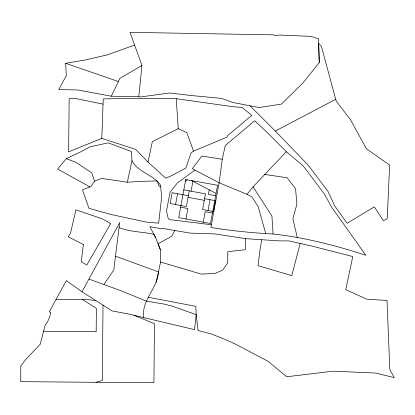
<?xml version="1.0" encoding="UTF-8"?>
<svg xmlns="http://www.w3.org/2000/svg" width="415" height="415" viewBox="0 0 415 415"><rect width="100%" height="100%" fill="white"/><g stroke="black" fill="none" stroke-linecap="round" stroke-linejoin="round"><path stroke-width="0.62" d="M143.772 317.542C141.11 300.351 157.622 288.503 158.457 271.913L115.463 256.185L119.707 222.632L81.983 291.787L112.154 310.934L128.692 314.015L194.531 329.635L196.186 314.669L195.849 306.353L148.492 297.275M103.008 305.129L102.339 380.503L96.031 382.308L20.75 381.655L20.791 366.243L25.424 359.789L40.214 344.279L44.939 325.993L47.709 321.423A32.899 32.899 0 0 0 50.568 313.055L50.687 312.329L49.333 311.738L66.353 280.602L81.983 291.787M101.81 138.392L103.226 98.9L139.025 98.329L176.219 98.687L232.327 106.619L242.127 107.501L251.786 115.349L227.404 135.809L227.192 137.08L193.52 151.112L191.061 152.933L185.894 168.002L171.592 175.669L165.829 178.196L148.015 162.099L135.689 149.384L101.81 138.392L68.615 151.838L69.16 98.573L76.63 98.729L103.039 104.129M245.675 238.661L245.239 249.721L227.773 251.687L227.736 262.799L222.497 270.238L215.043 273.371L201.436 274.149L160.579 262.041L160.413 249.814L158.037 243.74L171.654 236.311L174.829 230.507L190.122 233.111L214.799 233.904L245.675 238.661L279.067 240.866L289.001 240.928L311.976 246.074L352.781 256.574L345.716 289.675L366.969 299.225L386.998 300.486L389.815 369.423L394.25 377.655L375.891 373.08L333.12 371.181L286.724 376.758L268.225 361.424L236.016 344.388L227.539 340.471L211.671 334.065L198.095 330.563L196.186 314.669L170.363 305.482L168.35 305.321L166.374 304.475L146.298 301.098L121.688 291.014L88.997 279.098M138.786 96.721L141.966 65.492L130.009 32.344L273.765 34.855L274.18 35.514L279.835 35.073L311.105 36.375L318.507 38.834L319.27 62.546L302.815 83.093L281.443 104.082L259.064 107.542L233.023 102.5L221.506 98.371L192.104 95.616L169.808 93.007L139.948 97.011L138.786 96.721L111.287 96.213L77.61 89.946L58.8 89.557L66.317 75.572L65.632 63.298L85.225 59.993L107.262 54.889L134.569 45.074M115.463 256.185L113.814 270.015L103.994 284.368M222.279 159.277L219.136 182.766L210.893 227.482C231.539 230.802 252.232 232.877 273.075 233.993C304.709 237.447 335.574 245.4 365.781 255.267L331.938 207.63L324.509 194.21L303.116 165.751L286.329 151.714L269.283 134.538L254.717 120.713L225.252 145.551L222.279 159.277L201.861 156.035L192.311 168.723L219.136 182.766L246.941 194.308L251.931 196.928L258.182 206.654L265.652 233.246M261.787 239.813L259.873 250.634L258.057 265.657L291.761 275.648L300.144 243.501M175.561 204.533L177.553 193.712M189.266 190.859L186.376 206.525L170.15 203.532L172.142 192.716L188.374 195.709M185.946 218.98L187.881 208.501L180.634 207.168M191.071 191.196L192.902 181.277M203.257 222.17L205.192 211.697L212.439 213.03M209.222 189.821L208.382 194.386L215.629 195.719M208.014 210.514L210.011 199.698M131.98 160.735C138.179 172.495 153.317 174.57 160.512 185.189L161.658 197.12L158.644 223.177L146.044 222.056L111.21 214.519L88.945 208.34L82.466 189.8L90.844 186.563L94.521 181.236L101.628 178.419L127.332 182.221L131.98 160.735L131.488 151.522L108.196 142.838L90.122 146.827L80.339 152.02L66.301 158.655L57.644 169.071L89.931 186.916M148.015 162.099L152.341 141.619L178.248 128.681L186.807 132.598L193.52 151.112M156.201 282.392L160.579 262.041M111.287 96.213L119.971 78.248L141.966 65.492M246.941 194.308L253.077 186.817L286.329 151.714M185.386 181.381L187.29 179.664M194.993 170.124L177.454 182.859L170.067 192.332L166.477 210.867L168.075 217.932L169.268 219.571L211.401 224.728M319.27 62.546L318.637 43.269L321.433 46.47L335.688 99.315L275.311 131.057L250.032 105.794M127.332 182.221L141.65 181.339L157.212 180.935L159.08 186.268L160.615 186.268M56.009 299.526L87.617 299.568L95.948 300.652M96.031 382.308L153.934 382.656L154.453 323.736L133.9 315.234M43.456 331.263L96.171 331.673L96.373 308.35L82.471 299.526M264.583 174.425L287.092 177.75L295.558 188.742L296.886 204.268L292.907 218.622L297.27 237.634M174.829 230.507L165.113 228.805L157.161 228.084L149.815 226.626L155.724 237.821L160.413 249.814M183.824 189.857L205.492 193.852L202.603 209.518L213.424 211.51L215.421 200.694L204.6 198.697M188.068 197.353L204.299 200.341M65.632 63.298L118.41 81.542M66.301 158.655L75.758 162.286L91.731 172.863L94.521 181.236M119.074 227.628C130.108 232.047 142.381 231.726 153.866 234.299L155.724 237.821M191.196 180.38L216.054 193.4M275.311 131.057L307.873 164.781L328.078 191.548L334.692 205.892L347.111 223.301L374.34 206.805L383.336 220.65L387.205 218.778L389.638 165.082L366.383 148.741L350.592 119.919L336.477 101.374L335.688 99.315M253.077 186.817L271.934 216.116L273.075 233.993M176.219 98.687L178.248 128.681M83.384 244.508L81.247 261.663L86.818 265.045L110.701 223.529L102.121 218.788L75.914 209.86L70.503 233.24L68.252 236.804L83.384 244.508M185.718 179.586L178.704 217.647L210.504 223.509L217.559 185.24L185.718 179.586"/></g></svg>
